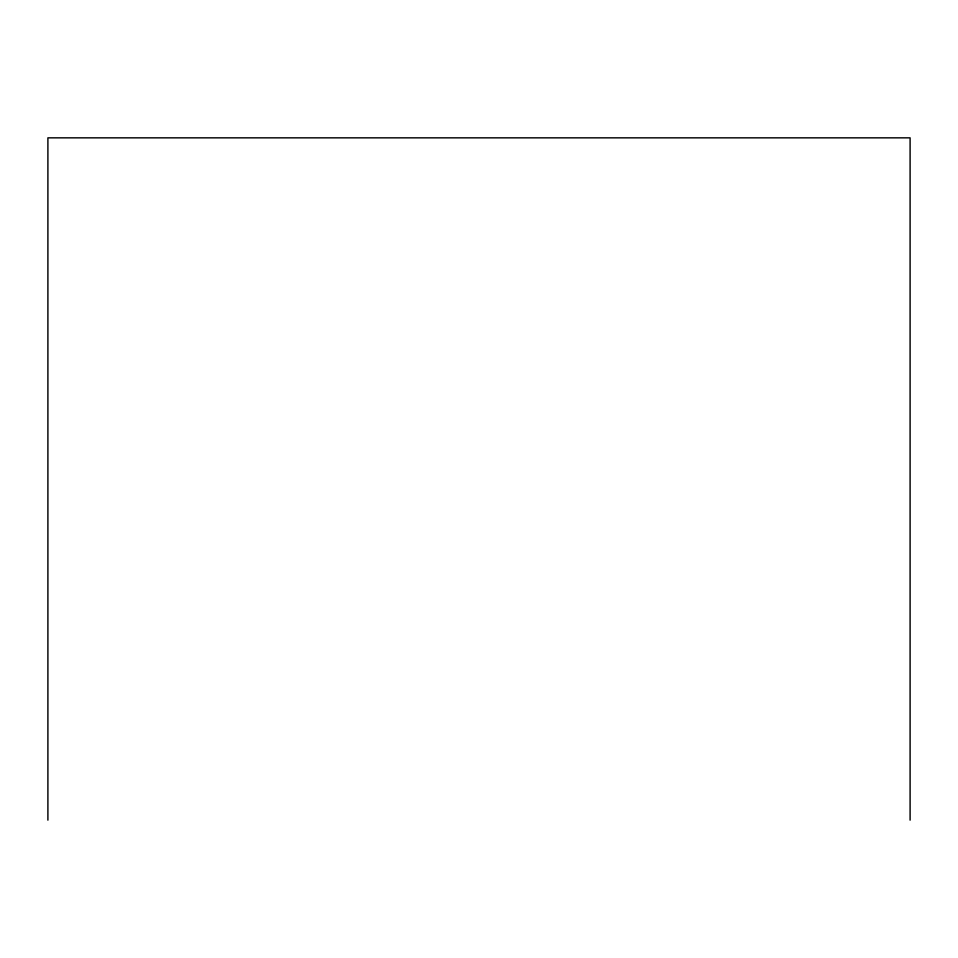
<?xml version="1.0" encoding="UTF-8"?>
<svg xmlns="http://www.w3.org/2000/svg" width="958" height="958" viewBox="0 0 958 958"><rect width="100%" height="100%" fill="white"/><g stroke="black" fill="none" stroke-linecap="round" stroke-linejoin="round"><path stroke-width="1.44" d="M910.1 820.156L910.1 137.844L47.9 137.844L47.9 820.156"/></g></svg>
